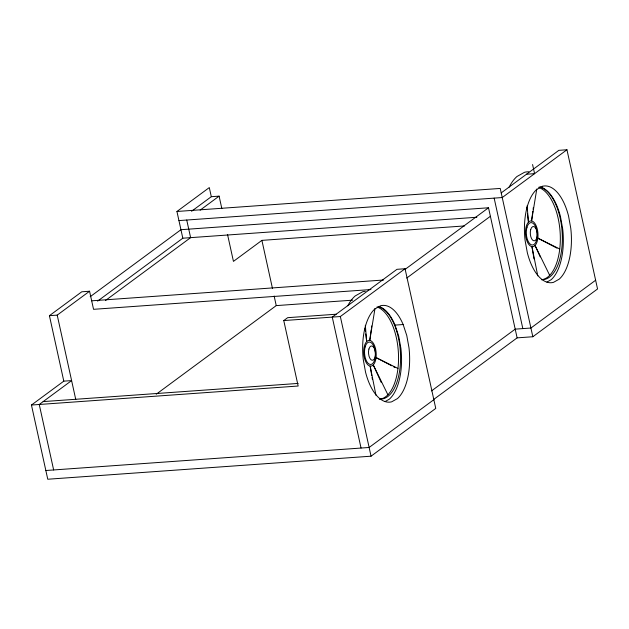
<?xml version="1.0" encoding="UTF-8"?>
<svg xmlns="http://www.w3.org/2000/svg" width="629" height="629" viewBox="0 0 629 629"><rect width="100%" height="100%" fill="white"/><g stroke="black" fill="none" stroke-linecap="round" stroke-linejoin="round"><path stroke-width="0.94" d="M371.189 329.793L369.766 340.407L374.994 308.501M371.448 327.866L371.708 325.932M532.842 211.313L531.552 220.96L536.781 189.054M533.101 209.378L533.361 207.452M97.581 301.134L182.819 238.202L176.938 211.478L209.3 187.584L211.305 196.696L191.57 211.265M361.046 448.045L332.261 317.102L396.97 269.322L405.052 268.748L435.763 408.41L371.047 456.19L47.765 479.235L31.45 405.037L63.804 381.15L49.416 315.679L81.77 291.793L89.57 291.235L93.548 309.319L370.968 289.544M49.416 315.679L57.215 315.121L89.57 291.235M200.132 210.149L219.104 196.146L221.84 208.616M90.191 296.707L180.948 229.703L488.513 207.774L517.117 337.867L433.46 399.627M105.381 300.576L190.618 237.652L186.742 220.032M464.548 225.929L261.9 240.372L233.445 261.381L227.541 234.515M156.244 394.21L276.241 305.608L352.602 300.167M31.45 405.037L298.162 386.025L283.765 320.562L287.665 317.676L336.161 314.217M501.211 192.906L558.866 150.339L566.949 149.765L597.55 288.963L532.834 336.743L517.117 337.867M283.765 320.562L340.344 316.529L405.052 268.748M566.949 149.765L502.233 197.545L178.943 220.59M404.856 269.542L488.513 207.774M406.727 278.049L490.384 216.282M431.541 390.9L515.198 329.14L530.915 328.024L595.632 280.243M433.845 399.69L369.129 447.471L45.846 470.508M546.884 282.114L551.114 279.74A48.504 23.304 85.9 0 0 562.688 228.87L560.47 216.643A48.504 23.304 85.9 0 0 540.397 186.955M385.097 401.561L389.327 399.187A48.504 23.304 85.9 0 0 400.901 348.317L398.684 336.09L395.067 325.107A48.504 23.304 85.9 0 0 378.611 306.402M211.305 196.696L219.104 196.146M526.504 174.233L534.587 173.659L532.582 164.546M176.938 211.478L500.228 188.433L532.834 336.743M182.819 238.202L476.868 217.249M91.677 300.811L383.604 280.007M395.067 325.107L403.15 324.533L406.766 335.509L408.984 347.735A48.504 23.304 85.9 0 1 397.41 398.613L391.686 401.813A48.504 23.304 85.9 0 1 365.52 372.053L363.303 359.835A48.504 23.304 85.9 0 1 374.876 308.957L380.592 305.757A48.504 23.304 85.9 0 1 403.15 324.533M63.804 381.15L71.604 380.592L39.25 404.486L53.646 469.957M43.149 401.601L298.154 383.423M559.747 248.998L537.842 238.147L556.98 248.156M397.96 368.445L376.056 357.594L391.71 365.787M393.455 366.699L395.193 367.611M549.683 275.321L535.051 245.459L540.248 256.907M387.896 394.768L373.256 364.906L381.268 382.518M494.15 198.119L522.833 328.597M340.344 316.529L371.047 456.19M261.9 240.372L272.443 288.341M274.134 296.015L276.241 305.608M57.215 315.121L75.779 399.572M537.771 275.856L531.945 246.654A12.918 6.204 85.9 0 1 526.229 226.471A12.918 6.204 85.9 0 1 537.072 228.288A12.918 6.204 85.9 0 1 531.945 246.654L534.005 258.928M375.985 395.303L370.159 366.102A12.918 6.204 85.9 0 1 364.443 345.919A12.918 6.204 85.9 0 1 375.285 347.735A12.918 6.204 85.9 0 1 370.159 366.102L371.747 375.544M372.061 377.431L372.376 379.318M526.795 207.782L527.016 209.701M527.456 213.53L528.446 222.155L527.118 205.832M365.119 328.189L365.449 331.066M365.779 333.936L366.66 341.602L365.331 325.279M347.758 305.78A63.804 30.656 85.9 0 1 355.157 295.968L362.681 291.754A63.804 30.656 85.9 0 1 365.323 291.306M509.12 187.151A63.804 30.656 85.9 0 1 516.944 176.521L524.468 172.307A63.804 30.656 85.9 0 1 528.903 171.819M538.778 187.536A46.499 22.337 85.9 0 1 560.297 235.851A46.499 22.337 85.9 0 1 541.451 279.724M539.124 186.978A46.499 22.337 85.9 0 1 562.326 236.009A46.499 22.337 85.9 0 1 541.514 279.598M376.991 306.983A46.499 22.337 85.9 0 1 398.511 355.299A46.499 22.337 85.9 0 1 379.664 399.171M378.171 306.598A46.499 22.337 85.9 0 1 400.555 356.313A46.499 22.337 85.9 0 1 379.727 399.045M542.379 186.302L536.663 189.51A48.504 23.304 85.9 0 0 525.089 240.388L527.306 252.606A48.504 23.304 85.9 0 0 553.473 282.366L559.197 279.166A48.504 23.304 85.9 0 0 570.77 228.288L568.553 216.062A48.504 23.304 85.9 0 0 542.379 186.302M530.703 229.585A7.186 3.452 85.9 0 0 533.879 240.813A7.186 3.452 85.9 0 0 536.726 230.591A7.186 3.452 85.9 0 0 530.703 229.585M526.953 227.431A11.228 5.394 85.9 0 0 531.922 244.98A11.228 5.394 85.9 0 0 536.372 229.011A11.228 5.394 85.9 0 0 526.953 227.431M368.916 349.032A7.186 3.452 85.9 0 0 372.093 360.26A7.186 3.452 85.9 0 0 374.939 350.038A7.186 3.452 85.9 0 0 368.916 349.032M365.166 346.878A11.228 5.394 85.9 0 0 370.135 364.427A11.228 5.394 85.9 0 0 374.585 348.458A11.228 5.394 85.9 0 0 365.166 346.878"/></g></svg>
